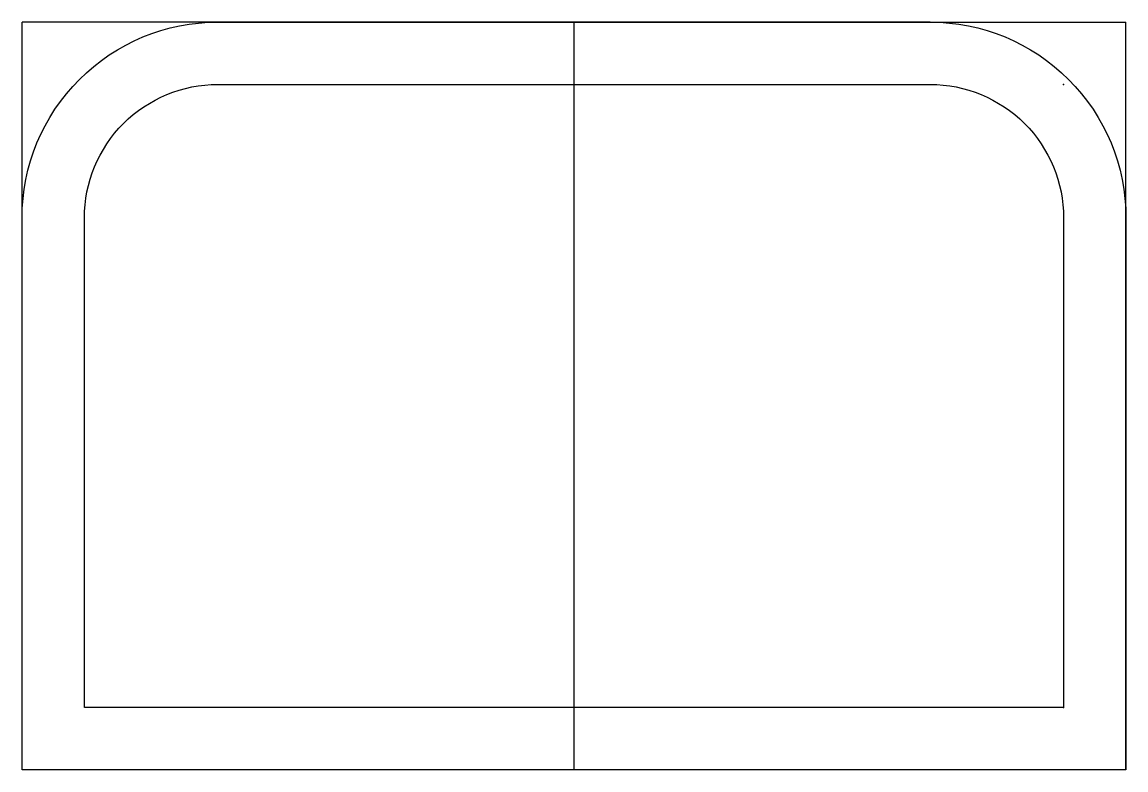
# Model space of a CAD drawing. Header units: millimetres. Extents: x -117 to 7, y -7 to 77.
import ezdxf

# ---------------------------------------------------------------- set-up
doc = ezdxf.new("R2010")
doc.units = ezdxf.units.MM
doc.layers.get('0').update_dxf_attribs({"linetype": 'CONTINUOUS'})

msp = doc.modelspace()

# ---------------------------------------------------------------- linework, layer by layer
for p, q in [((-117, -7), (-117, 77)), ((-15, 77), (-117, 77)), ((-95, 77), (7, 77)), ((-55, -7), (-55, 77)), ((7, -7), (7, 77))]:
    msp.add_line(p, q)
for points in [[(-117, -7), (-117, 55, -0.414214), (-95, 77), (-15, 77, -0.414214), (7, 55), (7, -7)], [(0, 0), (-110, 0), (-110, 55, -0.414214), (-95, 70), (-15, 70, -0.414214), (0, 55)]]:
    msp.add_lwpolyline(points, format="xyb", close=True)
for p in [(0, 70), (0, 0)]:
    msp.add_point(p)

doc.saveas('drawing.dxf')
